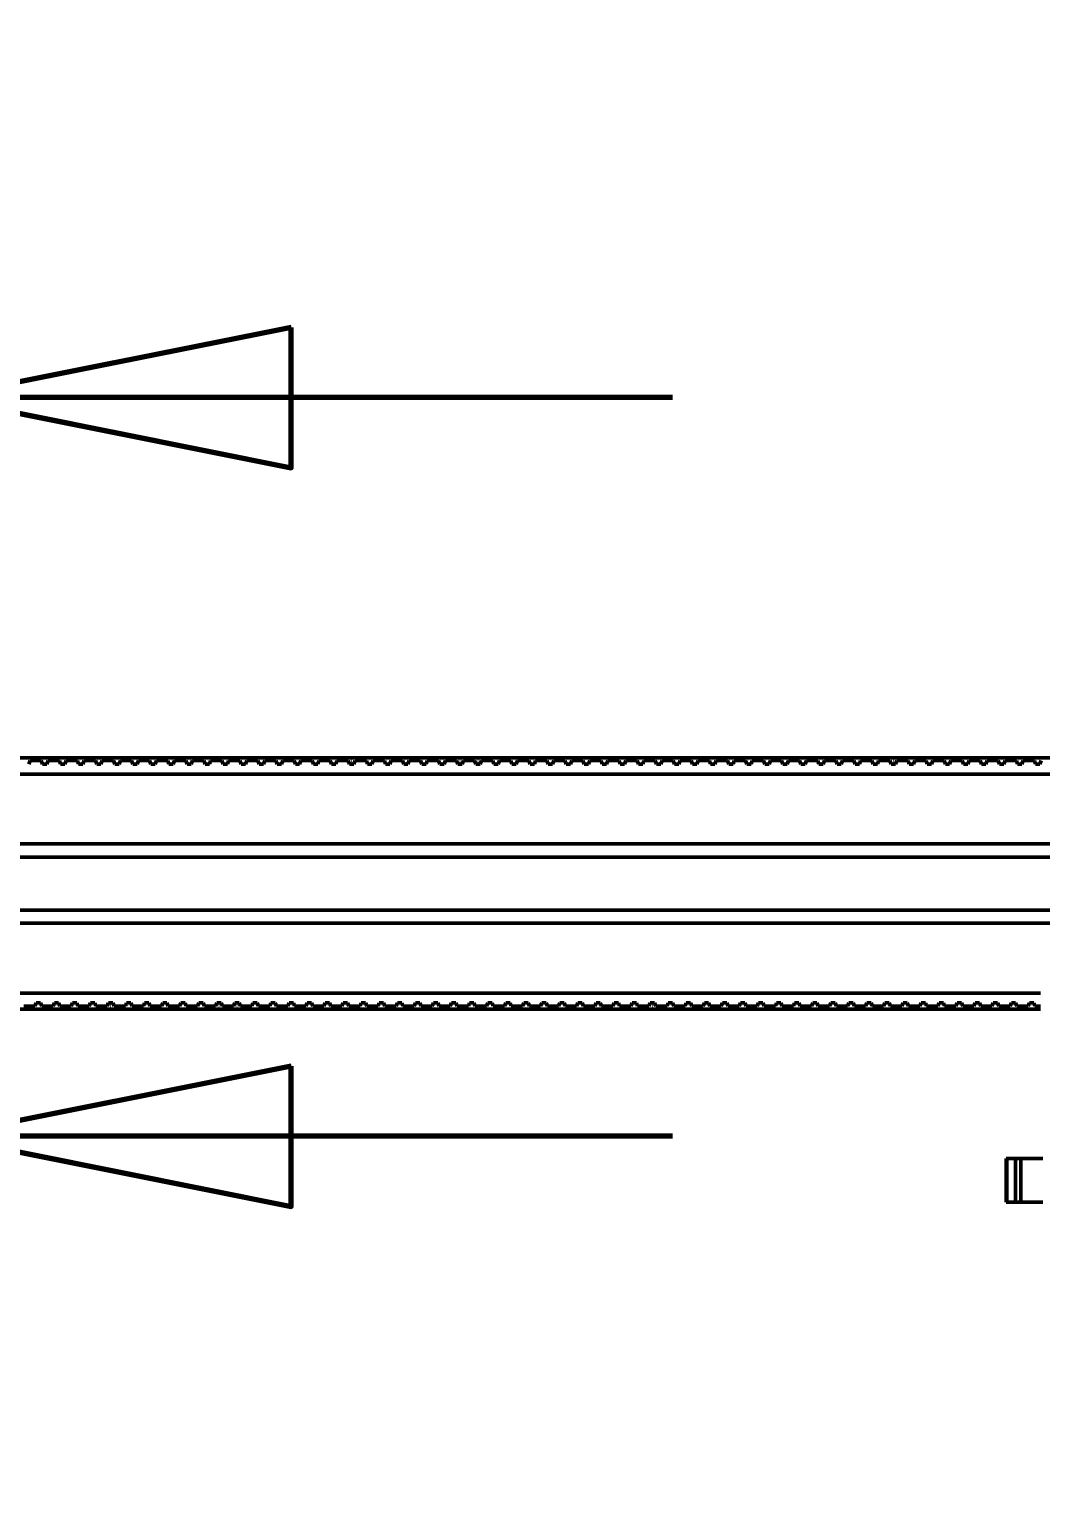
# Model space of a CAD drawing. Header units: millimetres. Extents: x 0 to 6720, y 0 to 4752.
# Drawn here: x 2837.6 to 2953, y 1835.2 to 2003.5 of the extents above; entities that cross this region are included whole.
import ezdxf

# ---------------------------------------------------------------- set-up
doc = ezdxf.new("R2010")
doc.units = ezdxf.units.MM
doc.header["$LTSCALE"] = 16
doc.linetypes.add('CHAIN', pattern=[0.3543, 0.2362, -0.0295, 0.0591, -0.0295])
doc.layers.add('Linia przekroju (ISO)', color=7, linetype='CHAIN', lineweight=70)
doc.layers.add('Widoczne (ISO)', color=7, linetype='Continuous', lineweight=50)
doc.styles.add('Tekst etykiety (ISO)', font='tahoma.ttf')

# ---------------------------------------------------------------- blocks, each defined once
blk = doc.blocks.new('2dTransPrzekrój0')
at = {"layer": 'Linia przekroju (ISO)', "linetype": 'CHAIN', "ltscale": 9.186428}
blk.add_line((176.715, 124.095), (176.715, 115.828), dxfattribs=at)
at = {"layer": 'Linia przekroju (ISO)', "linetype": 'Continuous', "lineweight": 140}
blk.add_line((176.715, 124.095), (176.715, 115.828), dxfattribs=at)
at = {"layer": 'Linia przekroju (ISO)', "linetype": 'Continuous'}
for p, q in [((179.215, 123.095), (176.715, 122.595)), ((179.215, 122.095), (179.215, 123.095)), ((179.215, 122.595), (176.715, 122.595)), ((176.715, 122.595), (179.215, 122.095)), ((181.935, 122.595), (179.215, 122.595)), ((179.215, 117.828), (176.715, 117.328)), ((179.215, 116.828), (179.215, 117.828)), ((179.215, 117.328), (176.715, 117.328)), ((176.715, 117.328), (179.215, 116.828)), ((181.935, 117.328), (179.215, 117.328))]:
    blk.add_line(p, q, dxfattribs=at)
at = {"layer": 'Linia przekroju (ISO)', "linetype": 'Continuous', "flags": 128}
for points in [[(179.215, 123.095), (176.715, 122.595), (179.215, 122.095), (179.215, 123.095)], [(179.215, 117.828), (176.715, 117.328), (179.215, 116.828), (179.215, 117.828)]]:
    blk.add_lwpolyline(points, dxfattribs=at)
at = {"layer": 'Linia przekroju (ISO)'}
for points in [[(179.215, 123.095), (176.715, 122.595), (179.215, 122.095), (179.215, 123.095)], [(179.215, 117.828), (176.715, 117.328), (179.215, 116.828), (179.215, 117.828)]]:
    blk.add_solid(points, dxfattribs=at)
at = {"layer": 'Linia przekroju (ISO)', "char_height": 5.25, "attachment_point": 7, "style": 'Tekst etykiety (ISO)'}
for insert in [(185.401, 119.97), (185.401, 114.703)]:
    blk.add_mtext('A', dxfattribs=dict(at, insert=insert))

msp = doc.modelspace()

# ---------------------------------------------------------------- linework, layer by layer
at = {"layer": 'Widoczne (ISO)'}
for p, q in [((2962.96, 1920.43), (2686.38, 1920.43)), ((2837.51, 1919.72), (2837.66, 1920.12)), ((2837.66, 1920.12), (2838.94, 1920.12)), ((2838.94, 1920.12), (2839.08, 1919.72)), ((2839.33, 1920.07), (2839.33, 1920.07)), ((2839.33, 1920.07), (2839.33, 1920.07)), ((2839.33, 1920.07), (2839.33, 1920.07)), ((2839.33, 1920.07), (2839.33, 1920.07)), ((2839.57, 1919.72), (2839.72, 1920.12)), ((2839.72, 1920.12), (2841, 1920.12)), ((2841, 1920.12), (2841.14, 1919.72)), ((2841.39, 1920.07), (2841.39, 1920.07)), ((2841.39, 1920.07), (2841.39, 1920.07)), ((2841.39, 1920.07), (2841.39, 1920.07)), ((2841.39, 1920.07), (2841.39, 1920.07)), ((2841.63, 1919.72), (2841.78, 1920.12)), ((2841.78, 1920.12), (2843.06, 1920.12)), ((2843.06, 1920.12), (2843.2, 1919.72)), ((2843.45, 1920.07), (2843.45, 1920.07)), ((2843.45, 1920.07), (2843.45, 1920.07)), ((2843.45, 1920.07), (2843.45, 1920.07)), ((2843.45, 1920.07), (2843.45, 1920.07)), ((2843.69, 1919.72), (2843.84, 1920.12)), ((2843.84, 1920.12), (2845.12, 1920.12)), ((2845.12, 1920.12), (2845.26, 1919.72)), ((2845.51, 1920.07), (2845.51, 1920.07)), ((2845.51, 1920.07), (2845.51, 1920.07)), ((2845.51, 1920.07), (2845.51, 1920.07)), ((2845.51, 1920.07), (2845.51, 1920.07)), ((2845.75, 1919.72), (2845.9, 1920.12)), ((2845.9, 1920.12), (2847.18, 1920.12)), ((2847.18, 1920.12), (2847.32, 1919.72)), ((2847.57, 1920.07), (2847.57, 1920.07)), ((2847.57, 1920.07), (2847.57, 1920.07)), ((2847.57, 1920.07), (2847.57, 1920.07)), ((2847.57, 1920.07), (2847.57, 1920.07)), ((2847.81, 1919.72), (2847.96, 1920.12)), ((2847.96, 1920.12), (2849.24, 1920.12)), ((2849.24, 1920.12), (2849.38, 1919.72)), ((2849.63, 1920.07), (2849.63, 1920.07)), ((2849.63, 1920.07), (2849.63, 1920.07)), ((2849.63, 1920.07), (2849.63, 1920.07)), ((2849.63, 1920.07), (2849.63, 1920.07)), ((2849.88, 1919.72), (2850.02, 1920.12)), ((2850.02, 1920.12), (2851.3, 1920.12)), ((2851.3, 1920.12), (2851.45, 1919.72)), ((2851.69, 1920.07), (2851.69, 1920.07)), ((2851.69, 1920.07), (2851.69, 1920.07)), ((2851.69, 1920.07), (2851.69, 1920.07)), ((2851.69, 1920.07), (2851.69, 1920.07)), ((2851.94, 1919.72), (2852.08, 1920.12)), ((2852.08, 1920.12), (2853.36, 1920.12)), ((2853.36, 1920.12), (2853.51, 1919.72)), ((2853.75, 1920.07), (2853.75, 1920.07)), ((2853.75, 1920.07), (2853.75, 1920.07)), ((2853.75, 1920.07), (2853.75, 1920.07)), ((2853.75, 1920.07), (2853.75, 1920.07)), ((2854, 1919.72), (2854.14, 1920.12)), ((2854.14, 1920.12), (2855.42, 1920.12)), ((2855.42, 1920.12), (2855.57, 1919.72)), ((2855.81, 1920.07), (2855.81, 1920.07)), ((2855.81, 1920.07), (2855.81, 1920.07)), ((2855.81, 1920.07), (2855.81, 1920.07)), ((2855.81, 1920.07), (2855.81, 1920.07)), ((2856.06, 1919.72), (2856.2, 1920.12)), ((2856.2, 1920.12), (2857.48, 1920.12)), ((2857.48, 1920.12), (2857.63, 1919.72)), ((2857.87, 1920.07), (2857.87, 1920.07)), ((2857.87, 1920.07), (2857.87, 1920.07)), ((2857.87, 1920.07), (2857.87, 1920.07)), ((2857.87, 1920.07), (2857.87, 1920.07)), ((2858.12, 1919.72), (2858.26, 1920.12)), ((2858.26, 1920.12), (2859.54, 1920.12)), ((2859.54, 1920.12), (2859.69, 1919.72)), ((2859.93, 1920.07), (2859.93, 1920.07)), ((2859.93, 1920.07), (2859.93, 1920.07)), ((2859.93, 1920.07), (2859.93, 1920.07)), ((2859.93, 1920.07), (2859.93, 1920.07)), ((2860.18, 1919.72), (2860.32, 1920.12)), ((2860.32, 1920.12), (2861.6, 1920.12)), ((2861.6, 1920.12), (2861.75, 1919.72)), ((2861.99, 1920.07), (2861.99, 1920.07)), ((2861.99, 1920.07), (2861.99, 1920.07)), ((2861.99, 1920.07), (2861.99, 1920.07)), ((2861.99, 1920.07), (2861.99, 1920.07)), ((2862.24, 1919.72), (2862.38, 1920.12)), ((2862.38, 1920.12), (2863.66, 1920.12)), ((2863.66, 1920.12), (2863.81, 1919.72)), ((2864.05, 1920.07), (2864.05, 1920.07)), ((2864.05, 1920.07), (2864.05, 1920.07)), ((2864.05, 1920.07), (2864.05, 1920.07)), ((2864.05, 1920.07), (2864.05, 1920.07)), ((2864.3, 1919.72), (2864.44, 1920.12)), ((2864.44, 1920.12), (2865.72, 1920.12)), ((2865.72, 1920.12), (2865.87, 1919.72)), ((2866.11, 1920.07), (2866.11, 1920.07)), ((2866.11, 1920.07), (2866.11, 1920.07)), ((2866.11, 1920.07), (2866.11, 1920.07)), ((2866.11, 1920.07), (2866.11, 1920.07)), ((2866.36, 1919.72), (2866.5, 1920.12)), ((2866.5, 1920.12), (2867.78, 1920.12)), ((2867.78, 1920.12), (2867.93, 1919.72)), ((2868.17, 1920.07), (2868.18, 1920.07)), ((2868.17, 1920.07), (2868.17, 1920.07)), ((2868.18, 1920.07), (2868.17, 1920.07)), ((2868.18, 1920.07), (2868.18, 1920.07)), ((2868.42, 1919.72), (2868.56, 1920.12)), ((2868.56, 1920.12), (2869.84, 1920.12)), ((2869.84, 1920.12), (2869.99, 1919.72)), ((2870.23, 1920.07), (2870.24, 1920.07)), ((2870.23, 1920.07), (2870.23, 1920.07)), ((2870.24, 1920.07), (2870.23, 1920.07)), ((2870.24, 1920.07), (2870.24, 1920.07)), ((2870.48, 1919.72), (2870.62, 1920.12)), ((2870.62, 1920.12), (2871.9, 1920.12)), ((2871.9, 1920.12), (2872.05, 1919.72)), ((2872.29, 1920.07), (2872.3, 1920.07)), ((2872.29, 1920.07), (2872.29, 1920.07)), ((2872.3, 1920.07), (2872.29, 1920.07)), ((2872.3, 1920.07), (2872.3, 1920.07)), ((2872.54, 1919.72), (2872.68, 1920.12)), ((2872.68, 1920.12), (2873.97, 1920.12)), ((2873.97, 1920.12), (2874.11, 1919.72)), ((2874.35, 1920.07), (2874.36, 1920.07)), ((2874.35, 1920.07), (2874.35, 1920.07)), ((2874.36, 1920.07), (2874.35, 1920.07)), ((2874.36, 1920.07), (2874.36, 1920.07)), ((2874.6, 1919.72), (2874.74, 1920.12)), ((2874.74, 1920.12), (2876.03, 1920.12)), ((2876.03, 1920.12), (2876.17, 1919.72)), ((2876.41, 1920.07), (2876.42, 1920.07)), ((2876.41, 1920.07), (2876.41, 1920.07)), ((2876.42, 1920.07), (2876.41, 1920.07)), ((2876.42, 1920.07), (2876.42, 1920.07)), ((2876.66, 1919.72), (2876.8, 1920.12)), ((2876.8, 1920.12), (2878.09, 1920.12)), ((2878.09, 1920.12), (2878.23, 1919.72)), ((2878.47, 1920.07), (2878.48, 1920.07)), ((2878.47, 1920.07), (2878.47, 1920.07)), ((2878.48, 1920.07), (2878.47, 1920.07)), ((2878.48, 1920.07), (2878.48, 1920.07)), ((2878.72, 1919.72), (2878.86, 1920.12)), ((2878.86, 1920.12), (2880.15, 1920.12)), ((2880.15, 1920.12), (2880.29, 1919.72)), ((2880.53, 1920.07), (2880.54, 1920.07)), ((2880.53, 1920.07), (2880.53, 1920.07)), ((2880.54, 1920.07), (2880.53, 1920.07)), ((2880.54, 1920.07), (2880.54, 1920.07)), ((2880.78, 1919.72), (2880.92, 1920.12)), ((2880.92, 1920.12), (2882.21, 1920.12)), ((2882.21, 1920.12), (2882.35, 1919.72)), ((2882.59, 1920.07), (2882.6, 1920.07)), ((2882.59, 1920.07), (2882.59, 1920.07)), ((2882.6, 1920.07), (2882.59, 1920.07)), ((2882.6, 1920.07), (2882.6, 1920.07)), ((2882.84, 1919.72), (2882.98, 1920.12)), ((2882.98, 1920.12), (2884.27, 1920.12)), ((2884.27, 1920.12), (2884.41, 1919.72)), ((2884.65, 1920.07), (2884.66, 1920.07)), ((2884.65, 1920.07), (2884.65, 1920.07)), ((2884.66, 1920.07), (2884.65, 1920.07)), ((2884.66, 1920.07), (2884.66, 1920.07)), ((2884.9, 1919.72), (2885.05, 1920.12)), ((2885.05, 1920.12), (2886.33, 1920.12)), ((2886.33, 1920.12), (2886.47, 1919.72)), ((2886.71, 1920.07), (2886.72, 1920.07)), ((2886.71, 1920.07), (2886.71, 1920.07)), ((2886.72, 1920.07), (2886.71, 1920.07)), ((2886.72, 1920.07), (2886.72, 1920.07)), ((2886.96, 1919.72), (2887.11, 1920.12)), ((2887.11, 1920.12), (2888.39, 1920.12)), ((2888.39, 1920.12), (2888.53, 1919.72)), ((2888.77, 1920.07), (2888.78, 1920.07)), ((2888.77, 1920.07), (2888.77, 1920.07)), ((2888.78, 1920.07), (2888.77, 1920.07)), ((2888.78, 1920.07), (2888.78, 1920.07)), ((2889.02, 1919.72), (2889.17, 1920.12)), ((2889.17, 1920.12), (2890.45, 1920.12)), ((2890.45, 1920.12), (2890.59, 1919.72)), ((2890.84, 1920.07), (2890.84, 1920.07)), ((2890.84, 1920.07), (2890.84, 1920.07)), ((2890.84, 1920.07), (2890.84, 1920.07)), ((2890.84, 1920.07), (2890.84, 1920.07)), ((2891.08, 1919.72), (2891.23, 1920.12)), ((2891.23, 1920.12), (2892.51, 1920.12)), ((2892.51, 1920.12), (2892.65, 1919.72)), ((2892.9, 1920.07), (2892.9, 1920.07)), ((2892.9, 1920.07), (2892.9, 1920.07)), ((2892.9, 1920.07), (2892.9, 1920.07)), ((2892.9, 1920.07), (2892.9, 1920.07)), ((2893.14, 1919.72), (2893.29, 1920.12)), ((2893.29, 1920.12), (2894.57, 1920.12)), ((2894.57, 1920.12), (2894.71, 1919.72)), ((2894.96, 1920.07), (2894.96, 1920.07)), ((2894.96, 1920.07), (2894.96, 1920.07)), ((2894.96, 1920.07), (2894.96, 1920.07)), ((2894.96, 1920.07), (2894.96, 1920.07)), ((2895.2, 1919.72), (2895.35, 1920.12)), ((2895.35, 1920.12), (2896.63, 1920.12)), ((2896.63, 1920.12), (2896.77, 1919.72)), ((2897.02, 1920.07), (2897.02, 1920.07)), ((2897.02, 1920.07), (2897.02, 1920.07)), ((2897.02, 1920.07), (2897.02, 1920.07)), ((2897.02, 1920.07), (2897.02, 1920.07)), ((2897.26, 1919.72), (2897.41, 1920.12)), ((2897.41, 1920.12), (2898.69, 1920.12)), ((2898.69, 1920.12), (2898.83, 1919.72)), ((2899.08, 1920.07), (2899.08, 1920.07)), ((2899.08, 1920.07), (2899.08, 1920.07)), ((2899.08, 1920.07), (2899.08, 1920.07)), ((2899.08, 1920.07), (2899.08, 1920.07)), ((2899.32, 1919.72), (2899.47, 1920.12)), ((2899.47, 1920.12), (2900.75, 1920.12)), ((2900.75, 1920.12), (2900.89, 1919.72)), ((2901.14, 1920.07), (2901.14, 1920.07)), ((2901.14, 1920.07), (2901.14, 1920.07)), ((2901.14, 1920.07), (2901.14, 1920.07)), ((2901.14, 1920.07), (2901.14, 1920.07)), ((2901.38, 1919.72), (2901.53, 1920.12)), ((2901.53, 1920.12), (2902.81, 1920.12)), ((2902.81, 1920.12), (2902.95, 1919.72)), ((2903.2, 1920.07), (2903.2, 1920.07)), ((2903.2, 1920.07), (2903.2, 1920.07)), ((2903.2, 1920.07), (2903.2, 1920.07)), ((2903.2, 1920.07), (2903.2, 1920.07)), ((2903.44, 1919.72), (2903.59, 1920.12)), ((2903.59, 1920.12), (2904.87, 1920.12)), ((2904.87, 1920.12), (2905.01, 1919.72)), ((2905.26, 1920.07), (2905.26, 1920.07)), ((2905.26, 1920.07), (2905.26, 1920.07)), ((2905.26, 1920.07), (2905.26, 1920.07)), ((2905.26, 1920.07), (2905.26, 1920.07)), ((2905.5, 1919.72), (2905.65, 1920.12)), ((2905.65, 1920.12), (2906.93, 1920.12)), ((2906.93, 1920.12), (2907.07, 1919.72)), ((2907.32, 1920.07), (2907.32, 1920.07)), ((2907.32, 1920.07), (2907.32, 1920.07)), ((2907.32, 1920.07), (2907.32, 1920.07)), ((2907.32, 1920.07), (2907.32, 1920.07)), ((2907.57, 1919.72), (2907.71, 1920.12)), ((2907.71, 1920.12), (2908.99, 1920.12)), ((2908.99, 1920.12), (2909.14, 1919.72)), ((2909.38, 1920.07), (2909.38, 1920.07)), ((2909.38, 1920.07), (2909.38, 1920.07)), ((2909.38, 1920.07), (2909.38, 1920.07)), ((2909.38, 1920.07), (2909.38, 1920.07)), ((2909.63, 1919.72), (2909.77, 1920.12)), ((2909.77, 1920.12), (2911.05, 1920.12)), ((2911.05, 1920.12), (2911.2, 1919.72)), ((2911.44, 1920.07), (2911.44, 1920.07)), ((2911.44, 1920.07), (2911.44, 1920.07)), ((2911.44, 1920.07), (2911.44, 1920.07)), ((2911.44, 1920.07), (2911.44, 1920.07)), ((2911.69, 1919.72), (2911.83, 1920.12)), ((2911.83, 1920.12), (2913.11, 1920.12)), ((2913.11, 1920.12), (2913.26, 1919.72)), ((2913.5, 1920.07), (2913.5, 1920.07)), ((2913.5, 1920.07), (2913.5, 1920.07)), ((2913.5, 1920.07), (2913.5, 1920.07)), ((2913.5, 1920.07), (2913.5, 1920.07)), ((2913.75, 1919.72), (2913.89, 1920.12)), ((2913.89, 1920.12), (2915.17, 1920.12)), ((2915.17, 1920.12), (2915.32, 1919.72)), ((2915.56, 1920.07), (2915.56, 1920.07)), ((2915.56, 1920.07), (2915.56, 1920.07)), ((2915.56, 1920.07), (2915.56, 1920.07)), ((2915.56, 1920.07), (2915.56, 1920.07)), ((2915.81, 1919.72), (2915.95, 1920.12)), ((2915.95, 1920.12), (2917.23, 1920.12)), ((2917.23, 1920.12), (2917.38, 1919.72)), ((2917.62, 1920.07), (2917.62, 1920.07)), ((2917.62, 1920.07), (2917.62, 1920.07)), ((2917.62, 1920.07), (2917.62, 1920.07)), ((2917.62, 1920.07), (2917.62, 1920.07)), ((2917.87, 1919.72), (2918.01, 1920.12)), ((2918.01, 1920.12), (2919.29, 1920.12)), ((2919.29, 1920.12), (2919.44, 1919.72)), ((2919.68, 1920.07), (2919.68, 1920.07)), ((2919.68, 1920.07), (2919.68, 1920.07)), ((2919.68, 1920.07), (2919.68, 1920.07)), ((2919.68, 1920.07), (2919.68, 1920.07)), ((2919.93, 1919.72), (2920.07, 1920.12)), ((2920.07, 1920.12), (2921.35, 1920.12)), ((2921.35, 1920.12), (2921.5, 1919.72)), ((2921.74, 1920.07), (2921.74, 1920.07)), ((2921.74, 1920.07), (2921.74, 1920.07)), ((2921.74, 1920.07), (2921.74, 1920.07)), ((2921.74, 1920.07), (2921.74, 1920.07)), ((2921.99, 1919.72), (2922.13, 1920.12)), ((2922.13, 1920.12), (2923.41, 1920.12)), ((2923.41, 1920.12), (2923.56, 1919.72)), ((2923.8, 1920.07), (2923.8, 1920.07)), ((2923.8, 1920.07), (2923.8, 1920.07)), ((2923.8, 1920.07), (2923.8, 1920.07)), ((2923.8, 1920.07), (2923.8, 1920.07)), ((2924.05, 1919.72), (2924.19, 1920.12)), ((2924.19, 1920.12), (2925.47, 1920.12)), ((2925.47, 1920.12), (2925.62, 1919.72)), ((2925.86, 1920.07), (2925.87, 1920.07)), ((2925.86, 1920.07), (2925.86, 1920.07)), ((2925.87, 1920.07), (2925.86, 1920.07)), ((2925.87, 1920.07), (2925.87, 1920.07)), ((2926.11, 1919.72), (2926.25, 1920.12)), ((2926.25, 1920.12), (2927.53, 1920.12)), ((2927.53, 1920.12), (2927.68, 1919.72)), ((2927.92, 1920.07), (2927.93, 1920.07)), ((2927.92, 1920.07), (2927.92, 1920.07)), ((2927.93, 1920.07), (2927.92, 1920.07)), ((2927.93, 1920.07), (2927.93, 1920.07)), ((2928.17, 1919.72), (2928.31, 1920.12)), ((2928.31, 1920.12), (2929.6, 1920.12)), ((2929.6, 1920.12), (2929.74, 1919.72)), ((2929.98, 1920.07), (2929.99, 1920.07)), ((2929.98, 1920.07), (2929.98, 1920.07)), ((2929.99, 1920.07), (2929.98, 1920.07)), ((2929.99, 1920.07), (2929.99, 1920.07)), ((2930.23, 1919.72), (2930.37, 1920.12)), ((2930.37, 1920.12), (2931.66, 1920.12)), ((2931.66, 1920.12), (2931.8, 1919.72)), ((2932.04, 1920.07), (2932.05, 1920.07)), ((2932.04, 1920.07), (2932.04, 1920.07)), ((2932.05, 1920.07), (2932.04, 1920.07)), ((2932.05, 1920.07), (2932.05, 1920.07)), ((2932.29, 1919.72), (2932.43, 1920.12)), ((2932.43, 1920.12), (2933.72, 1920.12)), ((2933.72, 1920.12), (2933.86, 1919.72)), ((2934.1, 1920.07), (2934.11, 1920.07)), ((2934.1, 1920.07), (2934.1, 1920.07)), ((2934.11, 1920.07), (2934.1, 1920.07)), ((2934.11, 1920.07), (2934.11, 1920.07)), ((2934.35, 1919.72), (2934.49, 1920.12)), ((2934.49, 1920.12), (2935.78, 1920.12)), ((2935.78, 1920.12), (2935.92, 1919.72)), ((2936.16, 1920.07), (2936.17, 1920.07)), ((2936.16, 1920.07), (2936.16, 1920.07)), ((2936.17, 1920.07), (2936.16, 1920.07)), ((2936.17, 1920.07), (2936.17, 1920.07)), ((2936.41, 1919.72), (2936.55, 1920.12)), ((2936.55, 1920.12), (2937.84, 1920.12)), ((2937.84, 1920.12), (2937.98, 1919.72)), ((2938.22, 1920.07), (2938.23, 1920.07)), ((2938.22, 1920.07), (2938.22, 1920.07)), ((2938.23, 1920.07), (2938.22, 1920.07)), ((2938.23, 1920.07), (2938.23, 1920.07)), ((2938.47, 1919.72), (2938.61, 1920.12)), ((2938.61, 1920.12), (2939.9, 1920.12)), ((2939.9, 1920.12), (2940.04, 1919.72)), ((2940.28, 1920.07), (2940.29, 1920.07)), ((2940.28, 1920.07), (2940.28, 1920.07)), ((2940.29, 1920.07), (2940.28, 1920.07)), ((2940.29, 1920.07), (2940.29, 1920.07)), ((2940.53, 1919.72), (2940.67, 1920.12)), ((2940.67, 1920.12), (2941.96, 1920.12)), ((2941.96, 1920.12), (2942.1, 1919.72)), ((2942.34, 1920.07), (2942.35, 1920.07)), ((2942.34, 1920.07), (2942.34, 1920.07)), ((2942.35, 1920.07), (2942.34, 1920.07)), ((2942.35, 1920.07), (2942.35, 1920.07)), ((2942.59, 1919.72), (2942.74, 1920.12)), ((2942.74, 1920.12), (2944.02, 1920.12)), ((2944.02, 1920.12), (2944.16, 1919.72)), ((2944.4, 1920.07), (2944.41, 1920.07)), ((2944.4, 1920.07), (2944.4, 1920.07)), ((2944.41, 1920.07), (2944.4, 1920.07)), ((2944.41, 1920.07), (2944.41, 1920.07)), ((2944.65, 1919.72), (2944.8, 1920.12)), ((2944.8, 1920.12), (2946.08, 1920.12)), ((2946.08, 1920.12), (2946.22, 1919.72)), ((2946.47, 1920.07), (2946.47, 1920.07)), ((2946.47, 1920.07), (2946.47, 1920.07)), ((2946.47, 1920.07), (2946.47, 1920.07)), ((2946.47, 1920.07), (2946.47, 1920.07)), ((2946.71, 1919.72), (2946.86, 1920.12)), ((2946.86, 1920.12), (2948.14, 1920.12)), ((2948.14, 1920.12), (2948.28, 1919.72)), ((2948.53, 1920.07), (2948.53, 1920.07)), ((2948.53, 1920.07), (2948.53, 1920.07)), ((2948.53, 1920.07), (2948.53, 1920.07)), ((2948.53, 1920.07), (2948.53, 1920.07)), ((2948.77, 1919.72), (2948.92, 1920.12)), ((2948.92, 1920.12), (2950.2, 1920.12)), ((2950.2, 1920.12), (2950.34, 1919.72)), ((2950.59, 1920.07), (2950.59, 1920.07)), ((2950.59, 1920.07), (2950.59, 1920.07)), ((2950.59, 1920.07), (2950.59, 1920.07)), ((2950.59, 1920.07), (2950.59, 1920.07)), ((2950.83, 1919.72), (2950.98, 1920.12)), ((2950.98, 1920.12), (2952.26, 1920.12)), ((2952.26, 1920.12), (2952.4, 1919.72)), ((2952.65, 1920.07), (2952.65, 1920.07)), ((2952.65, 1920.07), (2952.65, 1920.07)), ((2952.65, 1920.07), (2952.65, 1920.07)), ((2952.65, 1920.07), (2952.65, 1920.07)), ((2952.89, 1919.72), (2953.04, 1920.12)), ((2727.53, 1918.57), (2962.96, 1918.57)), ((2839.08, 1919.72), (2839.57, 1919.72)), ((2841.14, 1919.72), (2841.63, 1919.72)), ((2843.2, 1919.72), (2843.69, 1919.72)), ((2845.26, 1919.72), (2845.75, 1919.72)), ((2847.32, 1919.72), (2847.81, 1919.72)), ((2849.38, 1919.72), (2849.88, 1919.72)), ((2851.45, 1919.72), (2851.94, 1919.72)), ((2853.51, 1919.72), (2854, 1919.72)), ((2855.57, 1919.72), (2856.06, 1919.72)), ((2857.63, 1919.72), (2858.12, 1919.72)), ((2859.69, 1919.72), (2860.18, 1919.72)), ((2861.75, 1919.72), (2862.24, 1919.72)), ((2863.81, 1919.72), (2864.3, 1919.72)), ((2865.87, 1919.72), (2866.36, 1919.72)), ((2867.93, 1919.72), (2868.42, 1919.72)), ((2869.99, 1919.72), (2870.48, 1919.72)), ((2872.05, 1919.72), (2872.54, 1919.72)), ((2874.11, 1919.72), (2874.6, 1919.72)), ((2876.17, 1919.72), (2876.66, 1919.72)), ((2878.23, 1919.72), (2878.72, 1919.72)), ((2880.29, 1919.72), (2880.78, 1919.72)), ((2882.35, 1919.72), (2882.84, 1919.72)), ((2884.41, 1919.72), (2884.9, 1919.72)), ((2886.47, 1919.72), (2886.96, 1919.72)), ((2888.53, 1919.72), (2889.02, 1919.72)), ((2890.59, 1919.72), (2891.08, 1919.72)), ((2892.65, 1919.72), (2893.14, 1919.72)), ((2894.71, 1919.72), (2895.2, 1919.72)), ((2896.77, 1919.72), (2897.26, 1919.72)), ((2898.83, 1919.72), (2899.32, 1919.72)), ((2900.89, 1919.72), (2901.38, 1919.72)), ((2902.95, 1919.72), (2903.44, 1919.72)), ((2905.01, 1919.72), (2905.5, 1919.72)), ((2907.07, 1919.72), (2907.57, 1919.72)), ((2909.14, 1919.72), (2909.63, 1919.72)), ((2911.2, 1919.72), (2911.69, 1919.72)), ((2913.26, 1919.72), (2913.75, 1919.72)), ((2915.32, 1919.72), (2915.81, 1919.72)), ((2917.38, 1919.72), (2917.87, 1919.72)), ((2919.44, 1919.72), (2919.93, 1919.72)), ((2921.5, 1919.72), (2921.99, 1919.72)), ((2923.56, 1919.72), (2924.05, 1919.72)), ((2925.62, 1919.72), (2926.11, 1919.72)), ((2927.68, 1919.72), (2928.17, 1919.72)), ((2929.74, 1919.72), (2930.23, 1919.72)), ((2931.8, 1919.72), (2932.29, 1919.72)), ((2933.86, 1919.72), (2934.35, 1919.72)), ((2935.92, 1919.72), (2936.41, 1919.72)), ((2937.98, 1919.72), (2938.47, 1919.72)), ((2940.04, 1919.72), (2940.53, 1919.72)), ((2942.1, 1919.72), (2942.59, 1919.72)), ((2944.16, 1919.72), (2944.65, 1919.72)), ((2946.22, 1919.72), (2946.71, 1919.72)), ((2948.28, 1919.72), (2948.77, 1919.72)), ((2950.34, 1919.72), (2950.83, 1919.72)), ((2952.4, 1919.72), (2952.89, 1919.72)), ((2959.48, 1910.6), (2727.53, 1910.6)), ((2727.53, 1909.1), (2957.98, 1909.1)), ((2957.98, 1903.05), (2727.53, 1903.05)), ((2727.53, 1901.55), (2959.48, 1901.55)), ((2727.53, 1893.57), (2952.96, 1893.57)), ((2686.45, 1891.77), (2952.96, 1891.76)), ((2838.22, 1892.08), (2836.94, 1892.08)), ((2838.37, 1892.47), (2838.22, 1892.08)), ((2838.86, 1892.47), (2838.37, 1892.47)), ((2838.61, 1892.12), (2838.61, 1892.12)), ((2838.61, 1892.12), (2838.61, 1892.12)), ((2838.61, 1892.12), (2838.61, 1892.12)), ((2838.61, 1892.12), (2838.61, 1892.12)), ((2839, 1892.08), (2838.86, 1892.47)), ((2840.28, 1892.08), (2839, 1892.08)), ((2840.43, 1892.47), (2840.28, 1892.08)), ((2840.92, 1892.47), (2840.43, 1892.47)), ((2840.68, 1892.12), (2840.67, 1892.12)), ((2840.67, 1892.12), (2840.68, 1892.12)), ((2840.67, 1892.12), (2840.67, 1892.12)), ((2840.68, 1892.12), (2840.68, 1892.12)), ((2841.06, 1892.08), (2840.92, 1892.47)), ((2842.34, 1892.08), (2841.06, 1892.08)), ((2842.49, 1892.47), (2842.34, 1892.08)), ((2842.98, 1892.47), (2842.49, 1892.47)), ((2842.74, 1892.12), (2842.73, 1892.12)), ((2842.73, 1892.12), (2842.74, 1892.12)), ((2842.73, 1892.12), (2842.73, 1892.12)), ((2842.74, 1892.12), (2842.74, 1892.12)), ((2843.12, 1892.08), (2842.98, 1892.47)), ((2844.4, 1892.08), (2843.12, 1892.08)), ((2844.55, 1892.47), (2844.4, 1892.08)), ((2845.04, 1892.47), (2844.55, 1892.47)), ((2844.8, 1892.12), (2844.79, 1892.12)), ((2844.79, 1892.12), (2844.8, 1892.12)), ((2844.79, 1892.12), (2844.79, 1892.12)), ((2844.8, 1892.12), (2844.8, 1892.12)), ((2845.18, 1892.08), (2845.04, 1892.47)), ((2846.47, 1892.08), (2845.18, 1892.08)), ((2846.61, 1892.47), (2846.47, 1892.08)), ((2847.1, 1892.47), (2846.61, 1892.47)), ((2846.86, 1892.12), (2846.85, 1892.12)), ((2846.85, 1892.12), (2846.86, 1892.12)), ((2846.85, 1892.12), (2846.85, 1892.12)), ((2846.86, 1892.12), (2846.86, 1892.12)), ((2847.24, 1892.08), (2847.1, 1892.47)), ((2848.53, 1892.08), (2847.24, 1892.08)), ((2848.67, 1892.47), (2848.53, 1892.08)), ((2849.16, 1892.47), (2848.67, 1892.47)), ((2848.92, 1892.12), (2848.91, 1892.12)), ((2848.91, 1892.12), (2848.92, 1892.12)), ((2848.91, 1892.12), (2848.91, 1892.12)), ((2848.92, 1892.12), (2848.92, 1892.12)), ((2849.3, 1892.08), (2849.16, 1892.47)), ((2850.59, 1892.08), (2849.3, 1892.08)), ((2850.73, 1892.47), (2850.59, 1892.08)), ((2851.22, 1892.47), (2850.73, 1892.47)), ((2850.98, 1892.12), (2850.97, 1892.12)), ((2850.97, 1892.12), (2850.98, 1892.12)), ((2850.97, 1892.12), (2850.97, 1892.12)), ((2850.98, 1892.12), (2850.98, 1892.12)), ((2851.36, 1892.08), (2851.22, 1892.47)), ((2852.65, 1892.08), (2851.36, 1892.08)), ((2852.79, 1892.47), (2852.65, 1892.08)), ((2853.28, 1892.47), (2852.79, 1892.47)), ((2853.04, 1892.12), (2853.03, 1892.12)), ((2853.03, 1892.12), (2853.04, 1892.12)), ((2853.03, 1892.12), (2853.03, 1892.12)), ((2853.04, 1892.12), (2853.04, 1892.12)), ((2853.42, 1892.08), (2853.28, 1892.47)), ((2854.71, 1892.08), (2853.42, 1892.08)), ((2854.85, 1892.47), (2854.71, 1892.08)), ((2855.34, 1892.47), (2854.85, 1892.47)), ((2855.1, 1892.12), (2855.09, 1892.12)), ((2855.09, 1892.12), (2855.1, 1892.12)), ((2855.09, 1892.12), (2855.09, 1892.12)), ((2855.1, 1892.12), (2855.1, 1892.12)), ((2855.48, 1892.08), (2855.34, 1892.47)), ((2856.77, 1892.08), (2855.48, 1892.08)), ((2856.91, 1892.47), (2856.77, 1892.08)), ((2857.4, 1892.47), (2856.91, 1892.47)), ((2857.16, 1892.12), (2857.15, 1892.12)), ((2857.15, 1892.12), (2857.16, 1892.12)), ((2857.15, 1892.12), (2857.15, 1892.12)), ((2857.16, 1892.12), (2857.16, 1892.12)), ((2857.55, 1892.08), (2857.4, 1892.47)), ((2858.83, 1892.08), (2857.55, 1892.08)), ((2858.97, 1892.47), (2858.83, 1892.08)), ((2859.46, 1892.47), (2858.97, 1892.47)), ((2859.22, 1892.12), (2859.21, 1892.12)), ((2859.21, 1892.12), (2859.22, 1892.12)), ((2859.21, 1892.12), (2859.21, 1892.12)), ((2859.22, 1892.12), (2859.22, 1892.12)), ((2859.61, 1892.08), (2859.46, 1892.47)), ((2860.89, 1892.08), (2859.61, 1892.08)), ((2861.03, 1892.47), (2860.89, 1892.08)), ((2861.52, 1892.47), (2861.03, 1892.47)), ((2861.28, 1892.12), (2861.27, 1892.12)), ((2861.27, 1892.12), (2861.28, 1892.12)), ((2861.27, 1892.12), (2861.27, 1892.12)), ((2861.28, 1892.12), (2861.28, 1892.12)), ((2861.67, 1892.08), (2861.52, 1892.47)), ((2862.95, 1892.08), (2861.67, 1892.08)), ((2863.09, 1892.47), (2862.95, 1892.08)), ((2863.58, 1892.47), (2863.09, 1892.47)), ((2863.34, 1892.12), (2863.34, 1892.12)), ((2863.34, 1892.12), (2863.34, 1892.12)), ((2863.34, 1892.12), (2863.34, 1892.12)), ((2863.34, 1892.12), (2863.34, 1892.12)), ((2863.73, 1892.08), (2863.58, 1892.47)), ((2865.01, 1892.08), (2863.73, 1892.08)), ((2865.15, 1892.47), (2865.01, 1892.08)), ((2865.64, 1892.47), (2865.15, 1892.47)), ((2865.4, 1892.12), (2865.4, 1892.12)), ((2865.4, 1892.12), (2865.4, 1892.12)), ((2865.4, 1892.12), (2865.4, 1892.12)), ((2865.4, 1892.12), (2865.4, 1892.12)), ((2865.79, 1892.08), (2865.64, 1892.47)), ((2867.07, 1892.08), (2865.79, 1892.08)), ((2867.21, 1892.47), (2867.07, 1892.08)), ((2867.7, 1892.47), (2867.21, 1892.47)), ((2867.46, 1892.12), (2867.46, 1892.12)), ((2867.46, 1892.12), (2867.46, 1892.12)), ((2867.46, 1892.12), (2867.46, 1892.12)), ((2867.46, 1892.12), (2867.46, 1892.12)), ((2867.85, 1892.08), (2867.7, 1892.47)), ((2869.13, 1892.08), (2867.85, 1892.08)), ((2869.27, 1892.47), (2869.13, 1892.08)), ((2869.76, 1892.47), (2869.27, 1892.47)), ((2869.52, 1892.12), (2869.52, 1892.12)), ((2869.52, 1892.12), (2869.52, 1892.12)), ((2869.52, 1892.12), (2869.52, 1892.12)), ((2869.52, 1892.12), (2869.52, 1892.12)), ((2869.91, 1892.08), (2869.76, 1892.47)), ((2871.19, 1892.08), (2869.91, 1892.08)), ((2871.33, 1892.47), (2871.19, 1892.08)), ((2871.82, 1892.47), (2871.33, 1892.47)), ((2871.58, 1892.12), (2871.58, 1892.12)), ((2871.58, 1892.12), (2871.58, 1892.12)), ((2871.58, 1892.12), (2871.58, 1892.12)), ((2871.58, 1892.12), (2871.58, 1892.12)), ((2871.97, 1892.08), (2871.82, 1892.47)), ((2873.25, 1892.08), (2871.97, 1892.08)), ((2873.39, 1892.47), (2873.25, 1892.08)), ((2873.88, 1892.47), (2873.39, 1892.47)), ((2873.64, 1892.12), (2873.64, 1892.12)), ((2873.64, 1892.12), (2873.64, 1892.12)), ((2873.64, 1892.12), (2873.64, 1892.12)), ((2873.64, 1892.12), (2873.64, 1892.12)), ((2874.03, 1892.08), (2873.88, 1892.47)), ((2875.31, 1892.08), (2874.03, 1892.08)), ((2875.45, 1892.47), (2875.31, 1892.08)), ((2875.94, 1892.47), (2875.45, 1892.47)), ((2875.7, 1892.12), (2875.7, 1892.12)), ((2875.7, 1892.12), (2875.7, 1892.12)), ((2875.7, 1892.12), (2875.7, 1892.12)), ((2875.7, 1892.12), (2875.7, 1892.12)), ((2876.09, 1892.08), (2875.94, 1892.47)), ((2877.37, 1892.08), (2876.09, 1892.08)), ((2877.51, 1892.47), (2877.37, 1892.08)), ((2878, 1892.47), (2877.51, 1892.47)), ((2877.76, 1892.12), (2877.76, 1892.12)), ((2877.76, 1892.12), (2877.76, 1892.12)), ((2877.76, 1892.12), (2877.76, 1892.12)), ((2877.76, 1892.12), (2877.76, 1892.12)), ((2878.15, 1892.08), (2878, 1892.47)), ((2879.43, 1892.08), (2878.15, 1892.08)), ((2879.57, 1892.47), (2879.43, 1892.08)), ((2880.07, 1892.47), (2879.57, 1892.47)), ((2879.82, 1892.12), (2879.82, 1892.12)), ((2879.82, 1892.12), (2879.82, 1892.12)), ((2879.82, 1892.12), (2879.82, 1892.12)), ((2879.82, 1892.12), (2879.82, 1892.12)), ((2880.21, 1892.08), (2880.07, 1892.47)), ((2881.49, 1892.08), (2880.21, 1892.08)), ((2881.64, 1892.47), (2881.49, 1892.08)), ((2882.13, 1892.47), (2881.64, 1892.47)), ((2881.88, 1892.12), (2881.88, 1892.12)), ((2881.88, 1892.12), (2881.88, 1892.12)), ((2881.88, 1892.12), (2881.88, 1892.12)), ((2881.88, 1892.12), (2881.88, 1892.12)), ((2882.27, 1892.08), (2882.13, 1892.47)), ((2883.55, 1892.08), (2882.27, 1892.08)), ((2883.7, 1892.47), (2883.55, 1892.08)), ((2884.19, 1892.47), (2883.7, 1892.47)), ((2883.94, 1892.12), (2883.94, 1892.12)), ((2883.94, 1892.12), (2883.94, 1892.12)), ((2883.94, 1892.12), (2883.94, 1892.12)), ((2883.94, 1892.12), (2883.94, 1892.12)), ((2884.33, 1892.08), (2884.19, 1892.47)), ((2885.61, 1892.08), (2884.33, 1892.08)), ((2885.76, 1892.47), (2885.61, 1892.08)), ((2886.25, 1892.47), (2885.76, 1892.47)), ((2886, 1892.12), (2886, 1892.12)), ((2886, 1892.12), (2886, 1892.12)), ((2886, 1892.12), (2886, 1892.12)), ((2886, 1892.12), (2886, 1892.12)), ((2886.39, 1892.08), (2886.25, 1892.47)), ((2887.67, 1892.08), (2886.39, 1892.08)), ((2887.82, 1892.47), (2887.67, 1892.08)), ((2888.31, 1892.47), (2887.82, 1892.47)), ((2888.06, 1892.12), (2888.06, 1892.12)), ((2888.06, 1892.12), (2888.06, 1892.12)), ((2888.06, 1892.12), (2888.06, 1892.12)), ((2888.06, 1892.12), (2888.06, 1892.12)), ((2888.45, 1892.08), (2888.31, 1892.47)), ((2889.73, 1892.08), (2888.45, 1892.08)), ((2889.88, 1892.47), (2889.73, 1892.08)), ((2890.37, 1892.47), (2889.88, 1892.47)), ((2890.12, 1892.12), (2890.12, 1892.12)), ((2890.12, 1892.12), (2890.12, 1892.12)), ((2890.12, 1892.12), (2890.12, 1892.12)), ((2890.12, 1892.12), (2890.12, 1892.12)), ((2890.51, 1892.08), (2890.37, 1892.47)), ((2891.79, 1892.08), (2890.51, 1892.08)), ((2891.94, 1892.47), (2891.79, 1892.08)), ((2892.43, 1892.47), (2891.94, 1892.47)), ((2892.18, 1892.12), (2892.18, 1892.12)), ((2892.18, 1892.12), (2892.18, 1892.12)), ((2892.18, 1892.12), (2892.18, 1892.12)), ((2892.18, 1892.12), (2892.18, 1892.12)), ((2892.57, 1892.08), (2892.43, 1892.47)), ((2893.85, 1892.08), (2892.57, 1892.08)), ((2894, 1892.47), (2893.85, 1892.08)), ((2894.49, 1892.47), (2894, 1892.47)), ((2894.24, 1892.12), (2894.24, 1892.12)), ((2894.24, 1892.12), (2894.24, 1892.12)), ((2894.24, 1892.12), (2894.24, 1892.12)), ((2894.24, 1892.12), (2894.24, 1892.12)), ((2894.63, 1892.08), (2894.49, 1892.47)), ((2895.91, 1892.08), (2894.63, 1892.08)), ((2896.06, 1892.47), (2895.91, 1892.08)), ((2896.55, 1892.47), (2896.06, 1892.47)), ((2896.3, 1892.12), (2896.3, 1892.12)), ((2896.3, 1892.12), (2896.3, 1892.12)), ((2896.3, 1892.12), (2896.3, 1892.12)), ((2896.3, 1892.12), (2896.3, 1892.12)), ((2896.69, 1892.08), (2896.55, 1892.47)), ((2897.97, 1892.08), (2896.69, 1892.08)), ((2898.12, 1892.47), (2897.97, 1892.08)), ((2898.61, 1892.47), (2898.12, 1892.47)), ((2898.37, 1892.12), (2898.36, 1892.12)), ((2898.36, 1892.12), (2898.37, 1892.12)), ((2898.36, 1892.12), (2898.36, 1892.12)), ((2898.37, 1892.12), (2898.37, 1892.12)), ((2898.75, 1892.08), (2898.61, 1892.47)), ((2900.03, 1892.08), (2898.75, 1892.08)), ((2900.18, 1892.47), (2900.03, 1892.08)), ((2900.67, 1892.47), (2900.18, 1892.47)), ((2900.43, 1892.12), (2900.42, 1892.12)), ((2900.42, 1892.12), (2900.43, 1892.12)), ((2900.42, 1892.12), (2900.42, 1892.12)), ((2900.43, 1892.12), (2900.43, 1892.12)), ((2900.81, 1892.08), (2900.67, 1892.47)), ((2902.1, 1892.08), (2900.81, 1892.08)), ((2902.24, 1892.47), (2902.1, 1892.08)), ((2902.73, 1892.47), (2902.24, 1892.47)), ((2902.49, 1892.12), (2902.48, 1892.12)), ((2902.48, 1892.12), (2902.49, 1892.12)), ((2902.48, 1892.12), (2902.48, 1892.12)), ((2902.49, 1892.12), (2902.49, 1892.12)), ((2902.87, 1892.08), (2902.73, 1892.47)), ((2904.16, 1892.08), (2902.87, 1892.08)), ((2904.3, 1892.47), (2904.16, 1892.08)), ((2904.79, 1892.47), (2904.3, 1892.47)), ((2904.55, 1892.12), (2904.54, 1892.12)), ((2904.54, 1892.12), (2904.55, 1892.12)), ((2904.54, 1892.12), (2904.54, 1892.12)), ((2904.55, 1892.12), (2904.55, 1892.12)), ((2904.93, 1892.08), (2904.79, 1892.47)), ((2906.22, 1892.08), (2904.93, 1892.08)), ((2906.36, 1892.47), (2906.22, 1892.08)), ((2906.85, 1892.47), (2906.36, 1892.47)), ((2906.61, 1892.12), (2906.6, 1892.12)), ((2906.6, 1892.12), (2906.61, 1892.12)), ((2906.6, 1892.12), (2906.6, 1892.12)), ((2906.61, 1892.12), (2906.61, 1892.12)), ((2906.99, 1892.08), (2906.85, 1892.47)), ((2908.28, 1892.08), (2906.99, 1892.08)), ((2908.42, 1892.47), (2908.28, 1892.08)), ((2908.91, 1892.47), (2908.42, 1892.47)), ((2908.67, 1892.12), (2908.66, 1892.12)), ((2908.66, 1892.12), (2908.67, 1892.12)), ((2908.66, 1892.12), (2908.66, 1892.12)), ((2908.67, 1892.12), (2908.67, 1892.12)), ((2909.05, 1892.08), (2908.91, 1892.47)), ((2910.34, 1892.08), (2909.05, 1892.08)), ((2910.48, 1892.47), (2910.34, 1892.08)), ((2910.97, 1892.47), (2910.48, 1892.47)), ((2910.73, 1892.12), (2910.72, 1892.12)), ((2910.72, 1892.12), (2910.73, 1892.12)), ((2910.72, 1892.12), (2910.72, 1892.12)), ((2910.73, 1892.12), (2910.73, 1892.12)), ((2911.11, 1892.08), (2910.97, 1892.47)), ((2912.4, 1892.08), (2911.11, 1892.08)), ((2912.54, 1892.47), (2912.4, 1892.08)), ((2913.03, 1892.47), (2912.54, 1892.47)), ((2912.79, 1892.12), (2912.78, 1892.12)), ((2912.78, 1892.12), (2912.79, 1892.12)), ((2912.78, 1892.12), (2912.78, 1892.12)), ((2912.79, 1892.12), (2912.79, 1892.12)), ((2913.17, 1892.08), (2913.03, 1892.47)), ((2914.46, 1892.08), (2913.17, 1892.08)), ((2914.6, 1892.47), (2914.46, 1892.08)), ((2915.09, 1892.47), (2914.6, 1892.47)), ((2914.85, 1892.12), (2914.84, 1892.12)), ((2914.84, 1892.12), (2914.85, 1892.12)), ((2914.84, 1892.12), (2914.84, 1892.12)), ((2914.85, 1892.12), (2914.85, 1892.12)), ((2915.24, 1892.08), (2915.09, 1892.47)), ((2916.52, 1892.08), (2915.24, 1892.08)), ((2916.66, 1892.47), (2916.52, 1892.08)), ((2917.15, 1892.47), (2916.66, 1892.47)), ((2916.91, 1892.12), (2916.9, 1892.12)), ((2916.9, 1892.12), (2916.91, 1892.12)), ((2916.9, 1892.12), (2916.9, 1892.12)), ((2916.91, 1892.12), (2916.91, 1892.12)), ((2917.3, 1892.08), (2917.15, 1892.47)), ((2918.58, 1892.08), (2917.3, 1892.08)), ((2918.72, 1892.47), (2918.58, 1892.08)), ((2919.21, 1892.47), (2918.72, 1892.47)), ((2918.97, 1892.12), (2918.97, 1892.12)), ((2918.97, 1892.12), (2918.97, 1892.12)), ((2918.97, 1892.12), (2918.97, 1892.12)), ((2918.97, 1892.12), (2918.97, 1892.12)), ((2919.36, 1892.08), (2919.21, 1892.47)), ((2920.64, 1892.08), (2919.36, 1892.08)), ((2920.78, 1892.47), (2920.64, 1892.08)), ((2921.27, 1892.47), (2920.78, 1892.47)), ((2921.03, 1892.12), (2921.03, 1892.12)), ((2921.03, 1892.12), (2921.03, 1892.12)), ((2921.03, 1892.12), (2921.03, 1892.12)), ((2921.03, 1892.12), (2921.03, 1892.12)), ((2921.42, 1892.08), (2921.27, 1892.47)), ((2922.7, 1892.08), (2921.42, 1892.08)), ((2922.84, 1892.47), (2922.7, 1892.08)), ((2923.33, 1892.47), (2922.84, 1892.47)), ((2923.09, 1892.12), (2923.09, 1892.12)), ((2923.09, 1892.12), (2923.09, 1892.12)), ((2923.09, 1892.12), (2923.09, 1892.12)), ((2923.09, 1892.12), (2923.09, 1892.12)), ((2923.48, 1892.08), (2923.33, 1892.47)), ((2924.76, 1892.08), (2923.48, 1892.08)), ((2924.9, 1892.47), (2924.76, 1892.08)), ((2925.39, 1892.47), (2924.9, 1892.47)), ((2925.15, 1892.12), (2925.15, 1892.12)), ((2925.15, 1892.12), (2925.15, 1892.12)), ((2925.15, 1892.12), (2925.15, 1892.12)), ((2925.15, 1892.12), (2925.15, 1892.12)), ((2925.54, 1892.08), (2925.39, 1892.47)), ((2926.82, 1892.08), (2925.54, 1892.08)), ((2926.96, 1892.47), (2926.82, 1892.08)), ((2927.45, 1892.47), (2926.96, 1892.47)), ((2927.21, 1892.12), (2927.21, 1892.12)), ((2927.21, 1892.12), (2927.21, 1892.12)), ((2927.21, 1892.12), (2927.21, 1892.12)), ((2927.21, 1892.12), (2927.21, 1892.12)), ((2927.6, 1892.08), (2927.45, 1892.47)), ((2928.88, 1892.08), (2927.6, 1892.08)), ((2929.02, 1892.47), (2928.88, 1892.08)), ((2929.51, 1892.47), (2929.02, 1892.47)), ((2929.27, 1892.12), (2929.27, 1892.12)), ((2929.27, 1892.12), (2929.27, 1892.12)), ((2929.27, 1892.12), (2929.27, 1892.12)), ((2929.27, 1892.12), (2929.27, 1892.12)), ((2929.66, 1892.08), (2929.51, 1892.47)), ((2930.94, 1892.08), (2929.66, 1892.08)), ((2931.08, 1892.47), (2930.94, 1892.08)), ((2931.57, 1892.47), (2931.08, 1892.47)), ((2931.33, 1892.12), (2931.33, 1892.12)), ((2931.33, 1892.12), (2931.33, 1892.12)), ((2931.33, 1892.12), (2931.33, 1892.12)), ((2931.33, 1892.12), (2931.33, 1892.12)), ((2931.72, 1892.08), (2931.57, 1892.47)), ((2933, 1892.08), (2931.72, 1892.08)), ((2933.14, 1892.47), (2933, 1892.08)), ((2933.63, 1892.47), (2933.14, 1892.47)), ((2933.39, 1892.12), (2933.39, 1892.12)), ((2933.39, 1892.12), (2933.39, 1892.12)), ((2933.39, 1892.12), (2933.39, 1892.12)), ((2933.39, 1892.12), (2933.39, 1892.12)), ((2933.78, 1892.08), (2933.63, 1892.47)), ((2935.06, 1892.08), (2933.78, 1892.08)), ((2935.2, 1892.47), (2935.06, 1892.08)), ((2935.7, 1892.47), (2935.2, 1892.47)), ((2935.45, 1892.12), (2935.45, 1892.12)), ((2935.45, 1892.12), (2935.45, 1892.12)), ((2935.45, 1892.12), (2935.45, 1892.12)), ((2935.45, 1892.12), (2935.45, 1892.12)), ((2935.84, 1892.08), (2935.7, 1892.47)), ((2937.12, 1892.08), (2935.84, 1892.08)), ((2937.27, 1892.47), (2937.12, 1892.08)), ((2937.76, 1892.47), (2937.27, 1892.47)), ((2937.51, 1892.12), (2937.51, 1892.12)), ((2937.51, 1892.12), (2937.51, 1892.12)), ((2937.51, 1892.12), (2937.51, 1892.12)), ((2937.51, 1892.12), (2937.51, 1892.12)), ((2937.9, 1892.08), (2937.76, 1892.47)), ((2939.18, 1892.08), (2937.9, 1892.08)), ((2939.33, 1892.47), (2939.18, 1892.08)), ((2939.82, 1892.47), (2939.33, 1892.47)), ((2939.57, 1892.12), (2939.57, 1892.12)), ((2939.57, 1892.12), (2939.57, 1892.12)), ((2939.57, 1892.12), (2939.57, 1892.12)), ((2939.57, 1892.12), (2939.57, 1892.12)), ((2939.96, 1892.08), (2939.82, 1892.47)), ((2941.24, 1892.08), (2939.96, 1892.08)), ((2941.39, 1892.47), (2941.24, 1892.08)), ((2941.88, 1892.47), (2941.39, 1892.47)), ((2941.63, 1892.12), (2941.63, 1892.12)), ((2941.63, 1892.12), (2941.63, 1892.12)), ((2941.63, 1892.12), (2941.63, 1892.12)), ((2941.63, 1892.12), (2941.63, 1892.12)), ((2942.02, 1892.08), (2941.88, 1892.47)), ((2943.3, 1892.08), (2942.02, 1892.08)), ((2943.45, 1892.47), (2943.3, 1892.08)), ((2943.94, 1892.47), (2943.45, 1892.47)), ((2943.69, 1892.12), (2943.69, 1892.12)), ((2943.69, 1892.12), (2943.69, 1892.12)), ((2943.69, 1892.12), (2943.69, 1892.12)), ((2943.69, 1892.12), (2943.69, 1892.12)), ((2944.08, 1892.08), (2943.94, 1892.47)), ((2945.36, 1892.08), (2944.08, 1892.08)), ((2945.51, 1892.47), (2945.36, 1892.08)), ((2946, 1892.47), (2945.51, 1892.47)), ((2945.75, 1892.12), (2945.75, 1892.12)), ((2945.75, 1892.12), (2945.75, 1892.12)), ((2945.75, 1892.12), (2945.75, 1892.12)), ((2945.75, 1892.12), (2945.75, 1892.12)), ((2946.14, 1892.08), (2946, 1892.47)), ((2947.42, 1892.08), (2946.14, 1892.08)), ((2947.57, 1892.47), (2947.42, 1892.08)), ((2948.06, 1892.47), (2947.57, 1892.47)), ((2947.81, 1892.12), (2947.81, 1892.12)), ((2947.81, 1892.12), (2947.81, 1892.12)), ((2947.81, 1892.12), (2947.81, 1892.12)), ((2947.81, 1892.12), (2947.81, 1892.12)), ((2948.2, 1892.08), (2948.06, 1892.47)), ((2949.48, 1892.08), (2948.2, 1892.08)), ((2949.63, 1892.47), (2949.48, 1892.08)), ((2950.12, 1892.47), (2949.63, 1892.47)), ((2949.87, 1892.12), (2949.87, 1892.12)), ((2949.87, 1892.12), (2949.87, 1892.12)), ((2949.87, 1892.12), (2949.87, 1892.12)), ((2949.87, 1892.12), (2949.87, 1892.12)), ((2950.26, 1892.08), (2950.12, 1892.47)), ((2951.54, 1892.08), (2950.26, 1892.08)), ((2951.69, 1892.47), (2951.54, 1892.08)), ((2952.18, 1892.47), (2951.69, 1892.47)), ((2951.93, 1892.12), (2951.93, 1892.12)), ((2951.93, 1892.12), (2951.93, 1892.12)), ((2951.93, 1892.12), (2951.93, 1892.12)), ((2951.93, 1892.12), (2951.93, 1892.12)), ((2952.32, 1892.08), (2952.18, 1892.47)), ((2952.96, 1892.08), (2952.32, 1892.08)), ((2949.1, 1874.72), (2949.03, 1874.72)), ((2949.03, 1874.72), (2949.03, 1869.72)), ((2949.1, 1869.72), (2949.1, 1874.72)), ((2950.11, 1874.72), (2949.1, 1874.72)), ((2950.11, 1874.72), (2950.11, 1869.72)), ((2950.7, 1874.72), (2950.11, 1874.72)), ((2950.7, 1869.72), (2950.7, 1874.72)), ((2953.22, 1874.72), (2950.7, 1874.72)), ((2949.1, 1869.72), (2949.03, 1869.72)), ((2950.11, 1869.72), (2949.1, 1869.72)), ((2950.7, 1869.72), (2950.11, 1869.72)), ((2953.22, 1869.72), (2950.7, 1869.72))]:
    msp.add_line(p, q, dxfattribs=at)

# ---------------------------------------------------------------- block references
at = {"layer": 'Linia przekroju (ISO)', "xscale": 16, "yscale": 16, "zscale": 16}
msp.add_blockref('2dTransPrzekrój0', (0, 0), dxfattribs=at)

doc.saveas('drawing.dxf')
